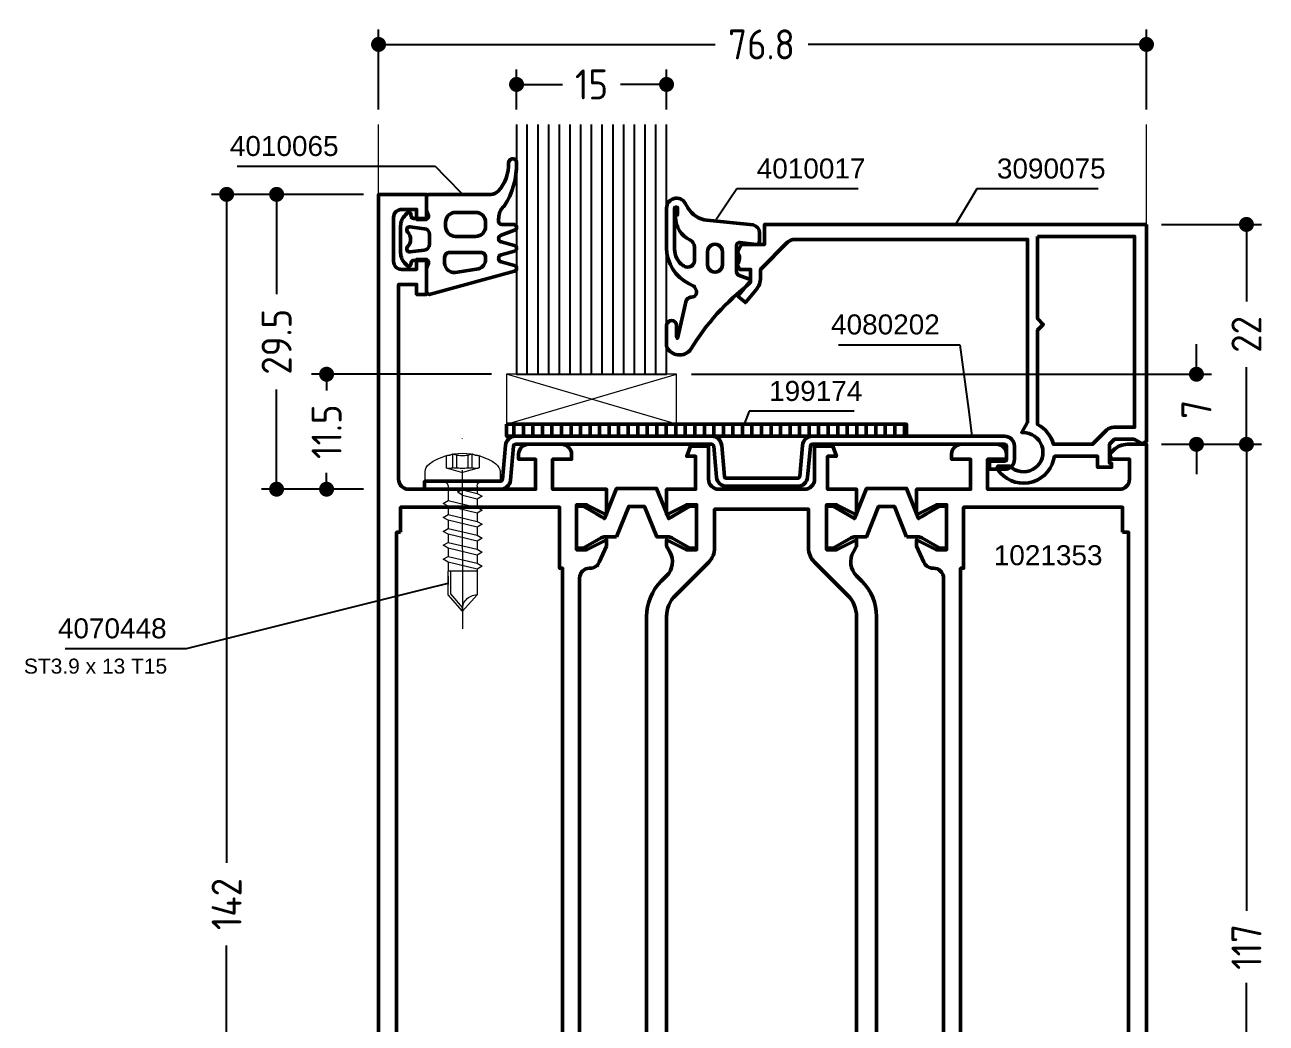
# Model space of a CAD drawing. Header units: millimetres. Extents: x 15 to 196, y 31 to 248.
# Drawn here: x 34.3 to 158.5, y 147.9 to 247.7 of the extents above; entities that cross this region are included whole.
import ezdxf
from ezdxf.enums import TextEntityAlignment as Align

# ---------------------------------------------------------------- set-up
doc = ezdxf.new("R2010")
doc.units = ezdxf.units.MM
doc.linetypes.add('CENTER', pattern=[50.8, 31.75, -6.35, 6.35, -6.35])
doc.linetypes.add('HIDDEN', pattern=[9.525, 6.35, -3.175])
for name, color, linetype, lineweight in [('AM_5', 3, 'Continuous', 25), ('AM_C', 50, 'Continuous', 50), ('AM_S', 80, 'Continuous', 50), ('Cent3', 70, 'CENTER', 18), ('CHide4', 10, 'HIDDEN', 13), ('Cont2', 2, 'Continuous', 25), ('Cont3', 70, 'Continuous', 18), ('Cont4', 10, 'Continuous', 13)]:
    doc.layers.add(name, color=color, linetype=linetype, lineweight=lineweight)
doc.styles.add('HBS_DIMTEXTSTYLE', font='isocp.shx')
doc.styles.add('SWISSL', font='swissl.ttf')
doc.dimstyles.new('Konstruktionsschnitt 1-1$0', dxfattribs={"dimscale": 0, "dimtxt": 3, "dimasz": 1.5, "dimexe": 1.5, "dimexo": 1.5, "dimgap": 1.5, "dimtad": 0, "dimdsep": 46, "dimtxsty": 'HBS_DIMTEXTSTYLE', "dimblk": 'PUNKT', "dimcen": 0, "dimclrd": 3, "dimclre": 3, "dimclrt": 2, "dimadec": 1, "dimazin": 2, "dimtfac": 0.7, "dimtofl": 0, "dimtmove": 0, "dimatfit": 3, "dimfxl": 0, "dimtolj": 1, "dimtzin": 0, "dimarcsym": 0})

# ---------------------------------------------------------------- blocks, each defined once
blk = doc.blocks.new('*U21', base_point=(43.9, 167.94))
for p, q in [((43.9, 181.87), (18.9, 181.87)), ((43.9, 180.8), (18.9, 180.8)), ((43.9, 179.73), (18.9, 179.73)), ((43.9, 178.66), (18.9, 178.66)), ((43.9, 177.59), (18.9, 177.59)), ((43.9, 176.51), (18.9, 176.51)), ((43.9, 175.44), (18.9, 175.44)), ((43.9, 174.37), (18.9, 174.37)), ((43.9, 173.3), (18.9, 173.3)), ((43.9, 172.23), (18.9, 172.23)), ((43.9, 171.16), (18.9, 171.16)), ((43.9, 170.09), (18.9, 170.09)), ((43.9, 169.01), (18.9, 169.01))]:
    blk.add_line(p, q)
blk.add_lwpolyline([(18.9, 167.94), (43.9, 167.94), (43.9, 182.94), (18.9, 182.94)])
blk = doc.blocks.new('PUNKT')
at = {"color": 0, "linetype": 'Continuous'}
blk.add_line((-0.5, 0), (-1, 0), dxfattribs=at)
at = {"color": 0, "linetype": 'Continuous', "const_width": 0.5}
blk.add_lwpolyline([(-0.25, 0, 1), (0.25, 0, 1)], format="xyb", close=True, dxfattribs=at)
blk = doc.blocks.new('*D27')
at = {"layer": 'AM_5', "color": 3, "lineweight": -2, "transparency": 16777216}
for p, q in [((83.5, 239.28), (83.5, 243.28)), ((98.5, 239.28), (98.5, 243.28)), ((85, 241.78), (88.09, 241.78)), ((97, 241.78), (93.91, 241.78))]:
    blk.add_line(p, q, dxfattribs=at)
at = {"layer": 'AM_5', "color": 3, "lineweight": -2, "transparency": 16777216, "xscale": 1.5, "yscale": 1.5, "zscale": 1.5, "rotation": 180}
blk.add_blockref('PUNKT', (83.5, 241.78), dxfattribs=at)
at = {"layer": 'AM_5', "color": 3, "lineweight": -2, "transparency": 16777216, "xscale": 1.5, "yscale": 1.5, "zscale": 1.5}
blk.add_blockref('PUNKT', (98.5, 241.78), dxfattribs=at)
at = {"layer": 'AM_5', "color": 2, "transparency": 16777216, "insert": (91, 241.78), "char_height": 3, "attachment_point": 5, "style": 'HBS_DIMTEXTSTYLE'}
blk.add_mtext('\\A1;15', dxfattribs=at)
blk = doc.blocks.new('*D28')
at = {"layer": 'AM_5', "color": 3, "lineweight": -2, "transparency": 16777216}
for p, q in [((69.7, 239.27), (69.7, 247.28)), ((146.5, 239.28), (146.5, 247.28)), ((71.2, 245.78), (103.35, 245.78)), ((145, 245.78), (112.65, 245.78))]:
    blk.add_line(p, q, dxfattribs=at)
at = {"layer": 'AM_5', "color": 3, "lineweight": -2, "transparency": 16777216, "xscale": 1.5, "yscale": 1.5, "zscale": 1.5, "rotation": 180}
blk.add_blockref('PUNKT', (69.7, 245.78), dxfattribs=at)
at = {"layer": 'AM_5', "color": 3, "lineweight": -2, "transparency": 16777216, "xscale": 1.5, "yscale": 1.5, "zscale": 1.5}
blk.add_blockref('PUNKT', (146.5, 245.78), dxfattribs=at)
at = {"layer": 'AM_5', "color": 2, "transparency": 16777216, "insert": (108, 245.78), "char_height": 3, "attachment_point": 5, "style": 'HBS_DIMTEXTSTYLE'}
blk.add_mtext('\\A1;76.8', dxfattribs=at)
blk = doc.blocks.new('*S353')
at = {"layer": 'AM_5', "color": 3}
for p, q in [((105.52, 231.34), (104.76, 230.19)), ((117.67, 231.34), (105.52, 231.34))]:
    blk.add_line(p, q, dxfattribs=at)
at = {"layer": 'AM_5', "color": 3, "linetype": 'Continuous'}
blk.add_line((104.76, 230.19), (103.38, 228.11), dxfattribs=at)
at = {"layer": 'AM_5', "color": 2, "insert": (107.52, 232.34), "char_height": 2, "attachment_point": 7, "style": 'SWISSL'}
blk.add_mtext('4010017', dxfattribs=at)
blk = doc.blocks.new('*S354')
at = {"layer": 'AM_5', "color": 3}
for p, q in [((55.57, 233.59), (75.36, 233.59)), ((75.36, 233.59), (76.37, 232.56))]:
    blk.add_line(p, q, dxfattribs=at)
at = {"layer": 'AM_5', "color": 3, "linetype": 'Continuous'}
blk.add_line((76.37, 232.56), (78.12, 230.78), dxfattribs=at)
at = {"layer": 'AM_5', "color": 2, "insert": (65.7, 234.59), "char_height": 2, "attachment_point": 9, "style": 'SWISSL'}
blk.add_mtext('4010065', dxfattribs=at)
blk = doc.blocks.new('WS4070448')
at = {"layer": 'Cent3', "ltscale": 0.5}
blk.add_line((8.05, -14.4), (8.07, 4.66), dxfattribs=at)
at = {"layer": 'CHide4', "ltscale": 0.3}
for p, q in [((7.1, 1.69), (7.1, 3.08)), ((7.51, 1.69), (7.51, 2.97)), ((8.63, 1.69), (8.63, 2.97)), ((9.04, 1.69), (9.04, 3.08))]:
    blk.add_line(p, q, dxfattribs=at)
for points in [[(6.42, 2.92), (6.42, 1.69)], [(9.72, 2.92), (9.72, 1.69)], [(6.42, 1.69), (8.07, 1.25)], [(9.72, 1.69), (8.07, 1.25)]]:
    blk.add_lwpolyline(points, dxfattribs=at)
for centre, radius, start, end in [((6.48, 4.2), 1.28, 267.2848, 298.8872), ((8.07, 5.85), 2.94, 250.6988, 289.3012), ((9.66, 4.2), 1.28, 241.1128, 272.7152), ((6.76, 2.85), 1.21, 253.6643, 286.3357), ((8.07, 11.78), 10.13, 264.4948, 275.5052), ((9.38, 2.85), 1.21, 253.6643, 286.3357)]:
    blk.add_arc(centre, radius, start, end, dxfattribs=at)
at = {"layer": 'Cont4'}
for p, q in [((6.62, -8.64), (6.62, -11)), ((6.62, -8.64), (9.52, -8.64)), ((9.52, -11), (9.52, -8.64)), ((6.62, -11), (8.07, -12.64)), ((8.07, -12.64), (9.52, -11))]:
    blk.add_line(p, q, dxfattribs=at)
blk.add_lwpolyline([(11.39, 2.11, 0.314856), (4.74, 2.11, 0.244912), (4.32, 1.29), (4.32, 0.36), (11.82, 0.36), (11.82, 1.29, 0.244912), (11.39, 2.11, 0.138291)], format="xyb", dxfattribs=at)
for points in [[(6.12, -1.14), (6.62, -1.43), (8.07, -1.08), (8.57, -0.71), (8.07, -0.51), (6.62, -0.85)], [(6.12, -2.54), (6.62, -2.83), (9.52, -2.14), (10.02, -1.85), (9.52, -1.56), (6.62, -2.25)], [(6.12, -3.94), (6.62, -4.23), (9.52, -3.54), (10.02, -3.25), (9.52, -2.96), (6.62, -3.65)], [(6.12, -5.34), (6.62, -5.63), (9.52, -4.94), (10.02, -4.65), (9.52, -4.36), (6.62, -5.05)], [(6.12, -6.74), (6.62, -7.03), (9.52, -6.34), (10.02, -6.05), (9.52, -5.76), (6.62, -6.45)], [(6.12, -8.14), (6.62, -8.43), (9.52, -7.74), (10.02, -7.45), (9.52, -7.16), (6.62, -7.85)]]:
    blk.add_lwpolyline(points, close=True, dxfattribs=at)
for points in [[(6.62, -0.14), (6.62, -0.85)], [(9.52, -0.14), (9.52, -1.56)], [(6.62, -1.43), (6.62, -1.85)], [(6.62, -1.43), (6.62, -2.25)], [(6.62, -1.43), (6.62, -2.25)], [(9.52, -2.14), (9.52, -2.96)], [(6.62, -2.83), (6.62, -3.65)], [(9.52, -3.54), (9.52, -4.36)], [(6.62, -4.23), (6.62, -5.05)], [(9.52, -4.94), (9.52, -5.76)], [(6.62, -5.63), (6.62, -6.45)], [(6.62, -7.03), (6.62, -7.85)], [(9.52, -6.34), (9.52, -7.16)], [(6.62, -8.43), (6.62, -8.64)], [(9.27, -8.64), (9.27, -10.89), (8.1, -12.28)], [(9.52, -7.74), (9.52, -8.64)], [(6.62, -9.83), (6.62, -10.65)], [(9.52, -9.14), (9.52, -9.96)]]:
    blk.add_lwpolyline(points, dxfattribs=at)
for centre, radius, start, end in [((6.12, -0.14), 0.5, 0, 90), ((10.02, -0.14), 0.5, 90, 180), ((6.61, -12.47), 1.47, 353.4244, 89.6688)]:
    blk.add_arc(centre, radius, start, end, dxfattribs=at)
blk = doc.blocks.new('*S355')
at = {"layer": 'AM_5', "color": 3}
for p, q in [((50.5, 185.33), (74.22, 191.28)), ((38.36, 185.33), (50.5, 185.33))]:
    blk.add_line(p, q, dxfattribs=at)
at = {"layer": 'AM_5', "color": 3, "linetype": 'Continuous'}
blk.add_line((74.22, 191.28), (76.65, 191.89), dxfattribs=at)
at = {"layer": 'AM_5', "color": 2, "insert": (48.5, 186.33), "char_height": 2, "attachment_point": 9, "style": 'SWISSL'}
blk.add_mtext('4070448', dxfattribs=at)
blk = doc.blocks.new('*D33')
at = {"layer": 'AM_5', "color": 3, "lineweight": -2, "transparency": 16777216}
for p, q in [((148, 227.77), (158, 227.77)), ((156.5, 226.27), (156.5, 220.05)), ((156.5, 207.27), (156.5, 213.5)), ((148, 205.77), (158, 205.77))]:
    blk.add_line(p, q, dxfattribs=at)
at = {"layer": 'AM_5', "color": 3, "lineweight": -2, "transparency": 16777216, "xscale": 1.5, "yscale": 1.5, "zscale": 1.5}
for p, rotation in [((156.5, 227.77), 90), ((156.5, 205.77), 270)]:
    blk.add_blockref('PUNKT', p, dxfattribs=dict(at, rotation=rotation))
at = {"layer": 'AM_5', "color": 2, "transparency": 16777216, "insert": (156.5, 216.77), "char_height": 3, "attachment_point": 5, "rotation": 90, "style": 'HBS_DIMTEXTSTYLE'}
blk.add_mtext('\\A1;22', dxfattribs=at)
blk = doc.blocks.new('*D34')
at = {"layer": 'AM_5', "color": 3, "lineweight": -2, "transparency": 16777216}
for p, q in [((151.5, 214.28), (151.5, 215.78)), ((101, 212.78), (153, 212.78)), ((148, 205.77), (153, 205.77)), ((151.5, 204.27), (151.5, 202.77))]:
    blk.add_line(p, q, dxfattribs=at)
at = {"layer": 'AM_5', "color": 3, "lineweight": -2, "transparency": 16777216, "xscale": 1.5, "yscale": 1.5, "zscale": 1.5}
for p, rotation in [((151.5, 212.78), 270), ((151.5, 205.77), 90)]:
    blk.add_blockref('PUNKT', p, dxfattribs=dict(at, rotation=rotation))
at = {"layer": 'AM_5', "color": 2, "transparency": 16777216, "insert": (151.5, 209.27), "char_height": 3, "attachment_point": 5, "rotation": 90, "style": 'HBS_DIMTEXTSTYLE'}
blk.add_mtext('\\A1;7', dxfattribs=at)
blk = doc.blocks.new('*D35')
at = {"layer": 'AM_5', "color": 3, "lineweight": -2, "transparency": 16777216}
for p, q in [((81, 212.78), (63, 212.78)), ((64.5, 211.28), (64.5, 211.14)), ((64.5, 202.78), (64.5, 202.91)), ((68.2, 201.28), (63, 201.28))]:
    blk.add_line(p, q, dxfattribs=at)
at = {"layer": 'AM_5', "color": 3, "lineweight": -2, "transparency": 16777216, "xscale": 1.5, "yscale": 1.5, "zscale": 1.5}
for p, rotation in [((64.5, 212.78), 90), ((64.5, 201.28), 270)]:
    blk.add_blockref('PUNKT', p, dxfattribs=dict(at, rotation=rotation))
at = {"layer": 'AM_5', "color": 2, "transparency": 16777216, "insert": (64.5, 207.03), "char_height": 3, "attachment_point": 5, "rotation": 90, "style": 'HBS_DIMTEXTSTYLE'}
blk.add_mtext('\\A1;11.5', dxfattribs=at)
blk = doc.blocks.new('*D36')
at = {"layer": 'AM_5', "color": 3, "lineweight": -2, "transparency": 16777216}
for p, q in [((68.2, 230.78), (58, 230.78)), ((59.5, 229.28), (59.5, 220.78)), ((59.5, 202.78), (59.5, 211.27)), ((68.2, 201.28), (58, 201.28))]:
    blk.add_line(p, q, dxfattribs=at)
at = {"layer": 'AM_5', "color": 3, "lineweight": -2, "transparency": 16777216, "xscale": 1.5, "yscale": 1.5, "zscale": 1.5}
for p, rotation in [((59.5, 230.78), 90), ((59.5, 201.28), 270)]:
    blk.add_blockref('PUNKT', p, dxfattribs=dict(at, rotation=rotation))
at = {"layer": 'AM_5', "color": 2, "transparency": 16777216, "insert": (59.5, 216.03), "char_height": 3, "attachment_point": 5, "rotation": 90, "style": 'HBS_DIMTEXTSTYLE'}
blk.add_mtext('\\A1;29.5', dxfattribs=at)
blk = doc.blocks.new('*S356')
at = {"layer": 'AM_5', "color": 3}
for p, q in [((129.54, 231.34), (128.69, 229.92)), ((141.68, 231.34), (129.54, 231.34))]:
    blk.add_line(p, q, dxfattribs=at)
at = {"layer": 'AM_5', "color": 3, "linetype": 'Continuous'}
blk.add_line((128.69, 229.92), (127.4, 227.77), dxfattribs=at)
at = {"layer": 'AM_5', "color": 2, "insert": (131.54, 232.34), "char_height": 2, "attachment_point": 7, "style": 'SWISSL'}
blk.add_mtext('3090075', dxfattribs=at)
blk = doc.blocks.new('*S357')
at = {"layer": 'AM_5', "color": 3}
for p, q in [((106.76, 209.08), (106.27, 207.77)), ((117.28, 209.08), (106.76, 209.08))]:
    blk.add_line(p, q, dxfattribs=at)
at = {"layer": 'AM_5', "color": 2, "insert": (108.76, 210.08), "char_height": 2, "attachment_point": 7, "style": 'SWISSL'}
blk.add_mtext('199174', dxfattribs=at)
blk = doc.blocks.new('*S358')
at = {"layer": 'AM_5', "color": 3}
for p, q in [((115.7, 215.74), (127.83, 215.74)), ((127.83, 215.74), (128.72, 209.05))]:
    blk.add_line(p, q, dxfattribs=at)
at = {"layer": 'AM_5', "color": 3, "linetype": 'Continuous'}
blk.add_line((128.72, 209.05), (129.05, 206.57), dxfattribs=at)
at = {"layer": 'AM_5', "color": 2, "insert": (125.83, 216.74), "char_height": 2, "attachment_point": 9, "style": 'SWISSL'}
blk.add_mtext('4080202', dxfattribs=at)
blk = doc.blocks.new('ZAHL rechts')
at = {"layer": 'AM_5', "color": 2, "style": 'SWISSL'}
blk.add_attdef('XXX', text='', height=1.5, dxfattribs=at).set_placement((-1.95, -2.5), align=Align.RIGHT)
blk = doc.blocks.new('*D40')
at = {"layer": 'AM_5', "color": 3, "lineweight": -2, "transparency": 16777216}
for p, q in [((148, 205.77), (158, 205.77)), ((156.5, 204.27), (156.5, 159.08)), ((156.5, 90.27), (156.5, 151.88)), ((148, 88.77), (158, 88.77))]:
    blk.add_line(p, q, dxfattribs=at)
at = {"layer": 'AM_5', "color": 3, "lineweight": -2, "transparency": 16777216, "xscale": 1.5, "yscale": 1.5, "zscale": 1.5}
for p, rotation in [((156.5, 205.77), 90), ((156.5, 88.77), 270)]:
    blk.add_blockref('PUNKT', p, dxfattribs=dict(at, rotation=rotation))
at = {"layer": 'AM_5', "color": 2, "transparency": 16777216, "insert": (156.5, 155.48), "char_height": 3, "attachment_point": 5, "rotation": 90, "style": 'HBS_DIMTEXTSTYLE'}
blk.add_mtext('\\A1;117', dxfattribs=at)
blk = doc.blocks.new('*D351')
at = {"layer": 'AM_5', "color": 3, "lineweight": -2, "transparency": 16777216}
for p, q in [((68.2, 230.78), (53, 230.78)), ((54.5, 229.28), (54.5, 163.91)), ((54.5, 90.27), (54.5, 155.63)), ((68.2, 88.77), (53, 88.77))]:
    blk.add_line(p, q, dxfattribs=at)
at = {"layer": 'AM_5', "color": 3, "lineweight": -2, "transparency": 16777216, "xscale": 1.5, "yscale": 1.5, "zscale": 1.5}
for p, rotation in [((54.5, 230.78), 90), ((54.5, 88.77), 270)]:
    blk.add_blockref('PUNKT', p, dxfattribs=dict(at, rotation=rotation))
at = {"layer": 'AM_5', "color": 2, "transparency": 16777216, "insert": (54.5, 159.77), "char_height": 3, "attachment_point": 5, "rotation": 90, "style": 'HBS_DIMTEXTSTYLE'}
blk.add_mtext('\\A1;142', dxfattribs=at)
blk = doc.blocks.new('WI1021353')
for points in [[(22.8, 106.8), (22.8, 107.45), (20.8, 106.45), (19.8, 106.45), (19.8, 110.95), (20.8, 110.95), (22.8, 109.95), (22.8, 112.5), (17.4, 112.5), (17.4, 115.5), (19.3, 115.5), (19.3, 116, 0.414214), (18.3, 117), (15, 117, 0.414214), (14, 116), (14, 115.5), (15.7, 115.5), (15.7, 112.5), (3, 112.5, -0.414214), (2, 113.5), (2, 133), (3.8, 133), (3.8, 132), (4.8, 132), (4.8, 135.5), (3.8, 135.5), (3.8, 134.5), (2.3, 134.5, -0.414214), (1.5, 135.3), (1.5, 139.7, -0.414214), (2.3, 140.5), (3.8, 140.5), (3.8, 139.5), (4.8, 139.5), (4.8, 142), (0, 142), (0, 0), (4.8, 0), (4.8, 2.5), (3.8, 2.5), (3.8, 1.5), (2.3, 1.5, -0.414214), (1.5, 2.3), (1.5, 6.7, -0.414214), (2.3, 7.5), (3.8, 7.5), (3.8, 6.5), (4.8, 6.5), (4.8, 10), (3.8, 10), (3.8, 9), (2, 9), (2, 28.5, -0.414214), (3, 29.5), (15.7, 29.5), (15.7, 26.5), (14, 26.5), (14, 26, 0.414214), (15, 25), (18.3, 25, 0.414214), (19.3, 26), (19.3, 26.5), (17.4, 26.5), (17.4, 29.5), (22.8, 29.5), (22.8, 32.05), (20.8, 31.05), (19.8, 31.05), (19.8, 35.55), (20.8, 35.55), (22.8, 34.55), (22.8, 35.2), (22.07, 36.81, 0.294108), (21.16, 37.4), (21.1, 37.4, -0.414214), (20.1, 38.4), (20.1, 103.6, -0.414214), (21.1, 104.6), (21.16, 104.6, 0.294108), (22.07, 105.19), (22.8, 106.8)], [(34, 112.5), (42.6, 112.5, 0.414214), (43.6, 113.5), (43.6, 116.8), (45.42, 116.8), (45.79, 115.8), (44.9, 115.8), (44.9, 112.5), (47.8, 112.5), (47.8, 109.95), (45.8, 110.95), (44.8, 110.95), (44.8, 106.45), (45.8, 106.45), (47.8, 107.45), (47.8, 106.8), (47.48, 106.25, 0.339454), (47.8, 103.83), (48.34, 103.29, -0.198912), (49.8, 99.76), (49.8, 42.24, -0.198912), (48.34, 38.71), (47.8, 38.17, 0.339454), (47.48, 35.75), (47.8, 35.2), (47.8, 34.55), (45.8, 35.55), (44.8, 35.55), (44.8, 31.05), (45.8, 31.05), (47.8, 32.05), (47.8, 29.5), (44.9, 29.5), (44.9, 26.2), (45.79, 26.2), (45.42, 25.2), (43.6, 25.2), (43.6, 28.5, 0.414214), (42.6, 29.5), (34, 29.5, 0.414214), (33, 28.5), (33, 25.2), (31.18, 25.2), (30.81, 26.2), (31.7, 26.2), (31.7, 29.5), (28.8, 29.5), (28.8, 32.05), (30.8, 31.05), (31.8, 31.05), (31.8, 35.55), (30.8, 35.55), (28.8, 34.55), (28.8, 35.2), (29.12, 35.75, 0.339454), (28.8, 38.17), (28.26, 38.71, -0.198912), (26.8, 42.24), (26.8, 99.76, -0.198912), (28.26, 103.29), (28.8, 103.83, 0.339454), (29.12, 106.25), (28.8, 106.8), (28.8, 107.45), (30.8, 106.45), (31.8, 106.45), (31.8, 110.95), (30.8, 110.95), (28.8, 109.95), (28.8, 112.5), (31.7, 112.5), (31.7, 115.8), (30.81, 115.8), (31.18, 116.8), (33, 116.8), (33, 113.5, 0.414214)], [(73.2, 9), (74.8, 9), (74.8, 28.5, 0.414214), (73.8, 29.5), (60.9, 29.5), (60.9, 26.5), (62.8, 26.5), (62.8, 26, -0.414214), (61.8, 25), (58.3, 25, -0.414214), (57.3, 26), (57.3, 26.5), (59.2, 26.5), (59.2, 29.5), (53.8, 29.5), (53.8, 32.05), (55.8, 31.05), (56.8, 31.05), (56.8, 35.55), (55.8, 35.55), (53.8, 34.55), (53.8, 35.2), (54.53, 36.81, -0.294108), (55.44, 37.4), (55.5, 37.4, 0.414214), (56.5, 38.4), (56.5, 103.6, 0.414214), (55.5, 104.6), (55.44, 104.6, -0.294108), (54.53, 105.19), (53.8, 106.8), (53.8, 107.45), (55.8, 106.45), (56.8, 106.45), (56.8, 110.95), (55.8, 110.95), (53.8, 109.95), (53.8, 112.5), (59.2, 112.5), (59.2, 115.5), (57.3, 115.5), (57.3, 116, -0.414214), (58.3, 117), (61.8, 117, -0.414214), (62.8, 116), (62.8, 115.5), (60.9, 115.5), (60.9, 112.5), (74.1, 112.5, 0.414214), (75.1, 113.5), (75.1, 115.5), (73.3, 115.5), (73.09, 116.01), (73.49, 116.41, -0.198912), (74.9, 117), (76.8, 117), (76.8, 0), (72, 0), (72, 2.5), (73, 2.5), (73, 1.5), (74.5, 1.5, 0.414214), (75.3, 2.3), (75.3, 6.7, 0.414214), (74.5, 7.5), (73, 7.5), (73, 6.5), (72, 6.5), (72, 10), (73, 10), (73, 9.2, 0.414214), (73.2, 9)], [(23.79, 107.75), (22.67, 107.75, 0.131652), (22.27, 107.64), (20.46, 106.6), (19.8, 106.6), (19.8, 110.8), (20.46, 110.8), (21.8, 110.03), (22.29, 109.74), (22.59, 109.57), (23.8, 112.58), (27.8, 112.58), (29.01, 109.57), (31.14, 110.8), (31.8, 110.8), (31.8, 106.6), (31.14, 106.6), (29.33, 107.64, 0.131652), (28.93, 107.75), (27.81, 107.75), (26.59, 110.78), (25.01, 110.78)], [(52.81, 107.75), (53.93, 107.75, -0.131652), (54.33, 107.64), (56.14, 106.6), (56.8, 106.6), (56.8, 110.8), (56.14, 110.8), (54.8, 110.03), (54.31, 109.74), (54.01, 109.57), (52.8, 112.58), (48.8, 112.58), (47.59, 109.57), (45.46, 110.8), (44.8, 110.8), (44.8, 106.6), (45.46, 106.6), (47.27, 107.64, -0.131652), (47.67, 107.75), (48.79, 107.75), (50.01, 110.78), (51.59, 110.78)], [(28.8, 42.24, 0.198912), (29.68, 40.12), (33.01, 36.79, -0.198912), (33.6, 35.37), (33.6, 31.5), (43, 31.5), (43, 35.37, -0.198912), (43.59, 36.79), (46.92, 40.12, 0.198912), (47.8, 42.24), (47.8, 99.76, 0.198912), (46.92, 101.88), (43.59, 105.21, -0.198912), (43, 106.63), (43, 110.5), (33.6, 110.5), (33.6, 106.63, -0.198912), (33.01, 105.21), (29.68, 101.88, 0.198912), (28.8, 99.76)], [(23.79, 34.25), (22.67, 34.25, -0.131652), (22.27, 34.36), (20.46, 35.4), (19.8, 35.4), (19.8, 31.2), (20.46, 31.2), (21.8, 31.97), (22.29, 32.26), (22.59, 32.43), (23.8, 29.42), (27.8, 29.42), (29.01, 32.43), (31.14, 31.2), (31.8, 31.2), (31.8, 35.4), (31.14, 35.4), (29.33, 34.36, -0.131652), (28.93, 34.25), (27.81, 34.25), (26.59, 31.22), (25.01, 31.22)], [(52.81, 34.25), (53.93, 34.25, 0.131652), (54.33, 34.36), (56.14, 35.4), (56.8, 35.4), (56.8, 31.2), (56.14, 31.2), (54.8, 31.97), (54.31, 32.26), (54.01, 32.43), (52.8, 29.42), (48.8, 29.42), (47.59, 32.43), (45.46, 31.2), (44.8, 31.2), (44.8, 35.4), (45.46, 35.4), (47.27, 34.36, 0.131652), (47.67, 34.25), (48.79, 34.25), (50.01, 31.22), (51.59, 31.22)]]:
    blk.add_lwpolyline(points, format="xyb", close=True)
for points in [[(2.2, 108.2), (1.8, 108.2), (1.8, 33.8), (2.2, 33.8), (2.2, 31.3), (18.1, 31.3), (18.1, 37.4), (18.4, 37.4), (18.4, 104.6), (18.1, 104.6), (18.1, 110.7), (2.2, 110.7), (2.2, 108.2)], [(74.4, 108.2), (75, 108.2), (75, 33.8), (74.4, 33.8), (74.4, 31.3), (58.5, 31.3), (58.5, 37.4), (58.2, 37.4), (58.2, 104.6), (58.5, 104.6), (58.5, 110.7), (74.4, 110.7), (74.4, 108.2)]]:
    blk.add_lwpolyline(points, close=True)
blk = doc.blocks.new('WI3090075')
for points in [[(0, 22), (0, 0.3), (-0.45, 0.04), (-1.25, 0.5), (-3.2, 0.5), (-3.7, 0), (-3.7, -1.9), (-3.5, -1.9), (-3.5, -2.3), (-4.9, -2.3), (-4.9, -1.2), (-9.2, -1.2), (-9.3, -1.57, -0.652679), (-14.9, -2.49), (-14.9, -2.2), (-13.66, -2.2, 1.382111), (-12.04, 1.13), (-12.48, 1.19), (-11.9, 2.2), (-11.9, 20.5), (-35.19, 20.5, 0.198912), (-35.89, 20.21), (-38.6, 17.5), (-38.6, 16.71, -0.176327), (-39.07, 15.43), (-40.12, 14.18), (-40.88, 14.82), (-39.6, 16.35), (-39.6, 17.5), (-40.7, 17.5), (-40.93, 17.99, 0.339409), (-40.9, 19.21), (-40.5, 20), (-38.2, 20), (-38.2, 22), (0, 22)], [(-10.9, 20.8), (-10.9, 12.58), (-10.32, 12), (-10.9, 11.42), (-10.9, 1.97, -0.213458), (-9.31, 0), (-5.4, 0), (-3.99, 1.41, -0.198912), (-3.28, 1.7), (-1.2, 1.7), (-1.2, 20.8), (-10.9, 20.8)]]:
    blk.add_lwpolyline(points, format="xyb", close=True)
blk = doc.blocks.new('WI199174')
h = blk.add_hatch()
h.set_pattern_fill('LINE', color=256, scale=0.3, angle=90)
h.set_pattern_definition([(90, (-82.5041, -206.5746), (-0.9525, -1e-15), [])])
h.paths.add_polyline_path([(0, 1.2), (0, 0), (40, 0), (40, 1.2)])
blk.add_lwpolyline([(0, 1.2), (0, 0), (40, 0), (40, 1.2)], close=True)
blk = doc.blocks.new('WI4010017')
for points in [[(-3.46, 2.42, -0.240056), (-5.37, 3.66), (-5.63, 4.12, 0.767327), (-7.5, 3.62), (-7.5, -0.35, 0.286745), (-5.25, -3.94), (-4.85, -4.14, -0.149451), (-4.72, -4.26), (-4.57, -4.53, -0.57735), (-5, -5.28), (-5.12, -5.28), (-5.16, -5.31, 0.158399), (-5.55, -5.6), (-6.36, -9.28, -0.113567), (-6.42, -9.4, -0.190093), (-6.5, -9.19), (-6.5, -8.12, 1), (-7.5, -8.12), (-7.5, -10.18, 0.009709), (-7.5, -10.22, 0.587918), (-5.07, -10.47, -0.09166), (0.81, -3.93, 0.553622), (0.7, -3.44), (-0.3, -3.07, -0.315299), (-0.5, -2.79), (-0.5, -0.1, -0.449698), (-0.16, 0.2), (1.46, 0, 0.449698), (1.8, 0.3), (1.8, 1.16, 0.354573), (1.17, 1.94), (-3.46, 2.42)], [(-4.7, -0.28, 0.292811), (-5.16, 0.44, -0.290987), (-6.6, 2.71), (-6.6, 2.92), (-6.5, 2.92, 0.414214), (-6.4, 3.02), (-6.4, 3.62, 0.414214), (-6.5, 3.72), (-6.6, 3.72, 0.414214), (-6.7, 3.62), (-6.7, -0.48, 0.244698), (-5.85, -2.12), (-5.8, -2.15, 0.673804), (-4.71, -1.45), (-4.7, -0.28)], [(-1.91, -0.73, 1.006711), (-3.4, -0.73), (-3.4, -2.03, 1.006711), (-1.91, -2.03), (-1.91, -0.73)], [(-1.91, -0.73, 1.006711), (-3.4, -0.73), (-3.4, -2.03, 1.006711), (-1.91, -2.03), (-1.91, -0.73)]]:
    blk.add_lwpolyline(points, format="xyb", close=True)
blk = doc.blocks.new('WI4010065')
for points in [[(0.3, 0, 0.414214), (0, -0.3), (0, -1.62), (0.19, -2.13, -0.520567), (0, -2.4), (-1.33, -2.4, -0.36397), (-1.53, -2.23), (-1.58, -1.97, 0.594937), (-1.91, -1.85), (-2.12, -2.05, 0.208), (-2.6, -3.15), (-2.6, -5.85, 0.208), (-2.12, -6.95), (-1.91, -7.15, 0.594937), (-1.58, -7.03), (-1.53, -6.77, -0.36397), (-1.33, -6.6), (0, -6.6, -0.520567), (0.19, -6.87), (0, -7.38), (0, -9.7, 0.505497), (0.39, -9.99), (8.79, -7.69, 0.751737), (8.78, -7.11), (7.47, -6.76, -0.767327), (7.47, -6.04), (8.78, -5.69, 0.767327), (8.78, -5.11), (7.46, -4.76, -0.767327), (7.46, -4.08), (8.78, -3.59, 0.876976), (8.7, -3), (7.5, -3, -0.414214), (7.2, -2.7), (7.2, -2.48, -0.051818), (7.23, -2.17, -0.225446), (7.75, -1.18, 0.150709), (9, 3.17, 1.016945), (8.2, 3.15, -0.195341), (7.16, 0.33, -0.211259), (6.42, 0)], [(4.9, -1.8, -0.414214), (5.9, -2.8), (5.9, -3.2, -0.414214), (4.9, -4.2), (2.9, -4.2, -0.414214), (1.9, -3.2), (1.9, -2.8, -0.414214), (2.9, -1.8)], [(0.3, -4.98), (0.3, -4.02, 0.378866), (-0.23, -3.43), (-1.66, -3.25, 0.717695), (-1.91, -3.76, -0.421053), (-1.91, -5.24, 0.717695), (-1.66, -5.75), (-0.23, -5.57, 0.378866)], [(5.4, -5.8, -0.414214), (5.9, -6.3), (5.9, -6.49, -0.328465), (5.2, -7.44), (3.1, -7.78, -0.505497), (1.8, -6.83), (1.8, -6.3, -0.414214), (2.3, -5.8)]]:
    blk.add_lwpolyline(points, format="xyb", close=True)
blk = doc.blocks.new('WI4080202')
blk.add_lwpolyline([(-48.32, -0.18), (-48.61, -3.59, -0.388879), (-49.61, -4.5), (-57.2, -4.5), (-57.2, -3.7), (-49.61, -3.7, 0.388879), (-49.41, -3.52), (-49.11, -0.11, -0.388879), (-48.12, 0.8), (-28.48, 0.8, -0.388879), (-27.49, -0.11), (-27.22, -3.22, 0.388879), (-27.02, -3.4), (-19.88, -3.4, 0.388879), (-19.68, -3.22), (-19.41, -0.11, -0.388879), (-18.42, 0.8), (0.8, 0.8, -0.414214), (1.8, -0.2), (1.8, -1.5, -0.414214), (0.8, -2.5), (-0.7, -2.5), (-0.7, -1.7), (0.8, -1.7, 0.414214), (1, -1.5), (1, -0.2, 0.414214), (0.8, 0), (-18.42, 0, 0.388879), (-18.62, -0.18), (-18.89, -3.29, -0.388879), (-19.88, -4.2), (-27.02, -4.2, -0.388879), (-28.01, -3.29), (-28.28, -0.18, 0.388879), (-28.48, 0), (-48.12, 0, 0.388879), (-48.32, -0.18)], format="xyb", close=True)

msp = doc.modelspace()

# ---------------------------------------------------------------- linework, layer by layer
at = {"layer": 'Cont3'}
for p, q in [((69.70412, 230.77462), (69.70412, 237.77462)), ((146.50412, 227.77507), (146.50412, 237.77507))]:
    msp.add_line(p, q, dxfattribs=at)
msp.add_lwpolyline([(82.50412, 207.77462), (99.50412, 207.77462), (99.50412, 212.77507), (82.50412, 212.77507), (82.50412, 207.77462)], dxfattribs=at)
at = {"layer": 'Cont4'}
for points in [[(82.50412, 207.77462), (99.50412, 212.77507)], [(99.50412, 207.77462), (82.50412, 212.77507)]]:
    msp.add_lwpolyline(points, dxfattribs=at)

# ---------------------------------------------------------------- block references
at = {"xscale": -1}
msp.add_blockref('WS4070448', (86.16637, 201.71398), dxfattribs=at)
at = {"layer": 'AM_5'}
for name in ['*S354', '*S353', '*S356', '*S358', '*S357', '*S355']:
    msp.add_blockref(name, (0, 0), dxfattribs=at)
at = {"layer": 'AM_C'}
for name, p in [('WI4010065', (74.50517, 230.77507)), ('WI4010017', (106.00412, 225.77462)), ('WI199174', (82.50412, 206.57462)), ('WI4080202', (131.50412, 205.77462))]:
    msp.add_blockref(name, p, dxfattribs=at)
at = {"layer": 'AM_S'}
for name, p in [('WI1021353', (69.70412, 88.77418)), ('WI3090075', (146.50412, 205.77462))]:
    msp.add_blockref(name, p, dxfattribs=at)
at = {"layer": 'Cont2', "rotation": 269.9999999999999}
msp.add_blockref('*U21', (83.5015, 212.77507), dxfattribs=at)
at = {"layer": 'Cont3'}
msp.add_blockref('ZAHL rechts', (50.50307, 185.32725), dxfattribs=at).add_auto_attribs({'XXX': 'ST3.9 x 13 T15'})

# ---------------------------------------------------------------- texts
at = {"layer": 'AM_5', "color": 2, "insert": (142.10412, 195.67462), "char_height": 2, "attachment_point": 3, "style": 'SWISSL'}
msp.add_mtext('1021353', dxfattribs=at)

# ---------------------------------------------------------------- dimensions: what is measured, and where the dimension line sits
at = {"layer": 'AM_5'}
for base, p1, p2, picture, middle in [((146.50412, 245.77507), (69.70412, 237.77462), (146.50412, 237.77507), '*D28', (108.0036, 245.77507)), ((98.5015, 241.77507), (83.5015, 237.77507), (98.5015, 237.77507), '*D27', (91.0015, 241.77507))]:
    dim = msp.add_linear_dim(base=base, p1=p1, p2=p2, dimstyle='Konstruktionsschnitt 1-1$0', override={"dimscale": 1}, dxfattribs=at)
    dim.commit()
    dim.dimension.update_dxf_attribs({"geometry": picture, "text_midpoint": middle, "dimtype": 160})
for base, p1, p2, picture, middle in [((54.50307, 88.77462), (69.70412, 230.77507), (69.70412, 88.77462), '*D351', (54.50307, 159.77485)), ((151.50412, 212.77507), (146.50412, 205.77462), (99.50412, 212.77507), '*D34', (151.50412, 209.27485)), ((64.50307, 201.27507), (82.50412, 212.77507), (69.70412, 201.27507), '*D35', (64.50307, 207.02507)), ((156.50412, 88.77462), (146.50412, 205.77462), (146.50412, 88.77462), '*D40', (156.50412, 155.47775))]:
    dim = msp.add_linear_dim(base=base, p1=p1, p2=p2, angle=90, dimstyle='Konstruktionsschnitt 1-1$0', override={"dimscale": 1}, dxfattribs=at)
    dim.commit()
    dim.dimension.update_dxf_attribs({"geometry": picture, "text_midpoint": middle, "dimtype": 160})
for base, p1, p2, angle, picture, middle in [((59.50307, 230.77507), (69.70412, 201.27507), (69.70412, 230.77507), 90, '*D36', (59.50307, 216.02507)), ((156.50412, 205.77462), (146.50412, 227.77462), (146.50412, 205.77462), 270, '*D33', (156.50412, 216.77462))]:
    dim = msp.add_linear_dim(base=base, p1=p1, p2=p2, angle=angle, dimstyle='Konstruktionsschnitt 1-1$0', override={"dimscale": 1}, dxfattribs=at)
    dim.commit()
    dim.dimension.update_dxf_attribs({"geometry": picture, "text_midpoint": middle})

doc.saveas('drawing.dxf')
